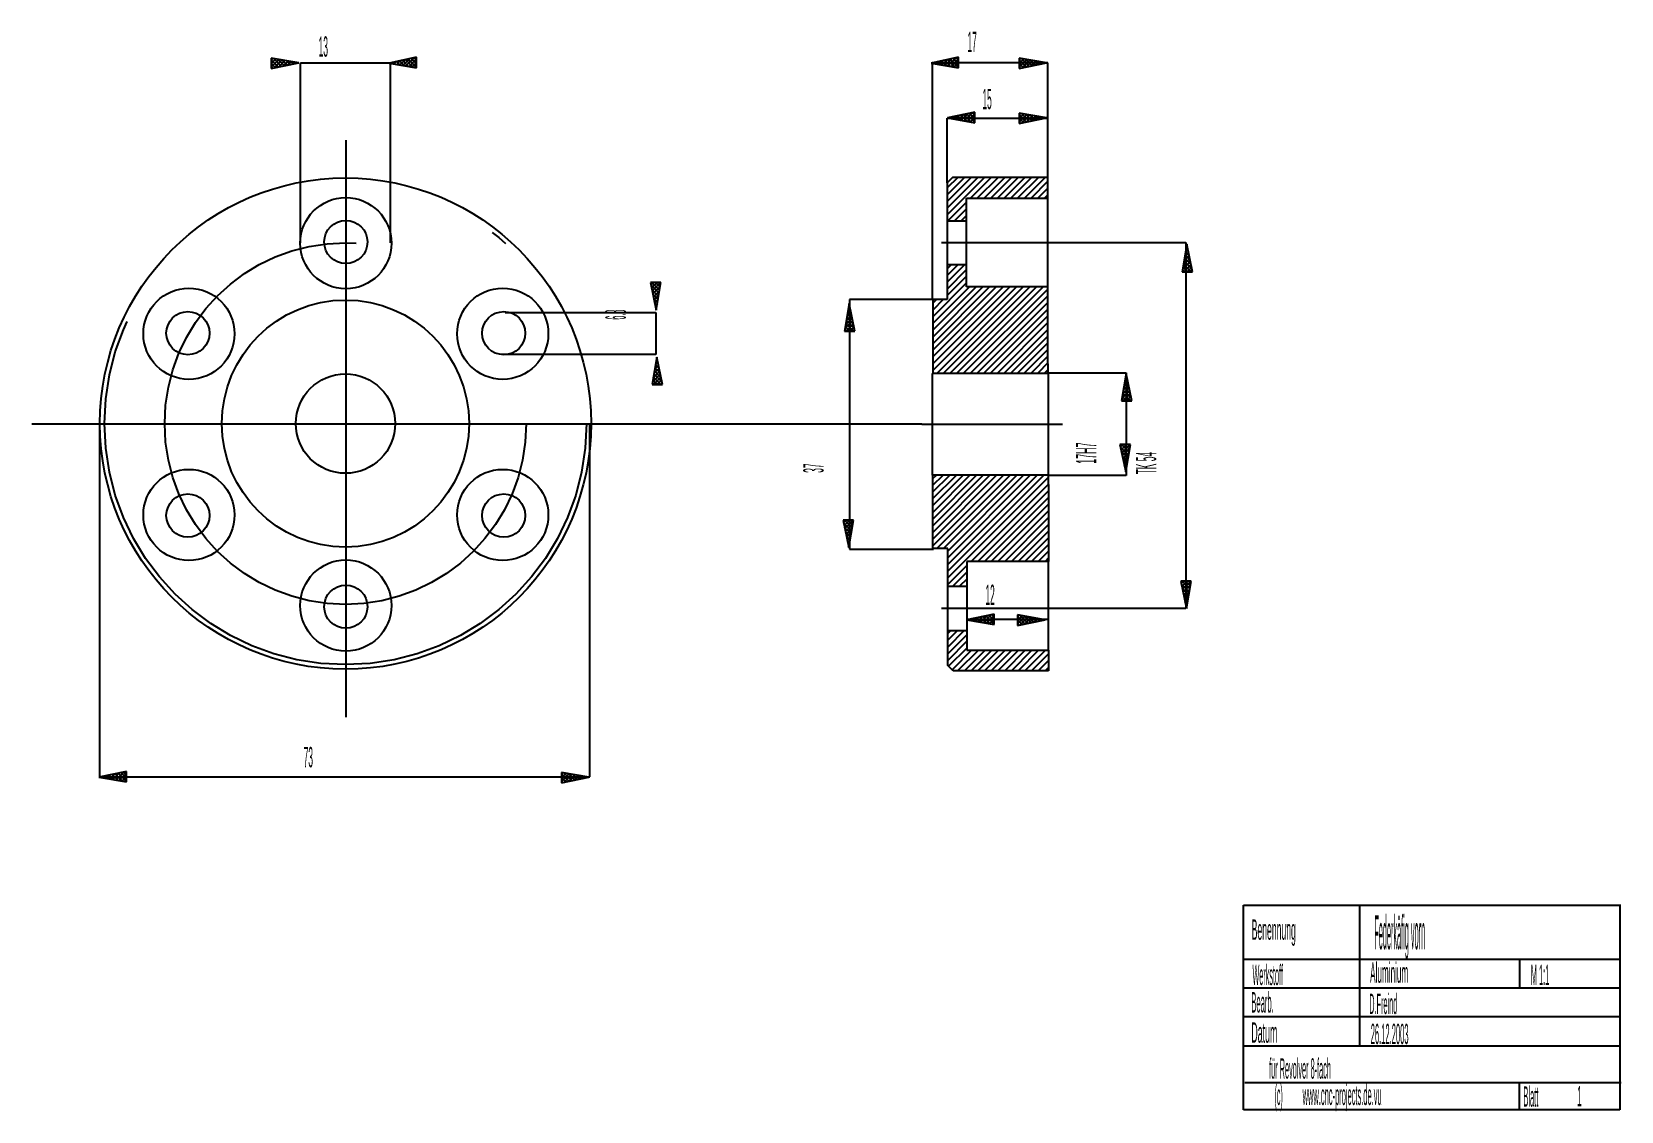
# Model space of a CAD drawing. Extents: x 1.87 to 11.09, y 0.36 to 6.62.
import ezdxf

# ---------------------------------------------------------------- set-up
doc = ezdxf.new("R2010")
doc.units = 0
doc.header["$LTSCALE"] = 10
doc.linetypes.add('CENTER', pattern=[2, 1.25, -0.25, 0.25, -0.25])
doc.linetypes.add('DASHDOT', pattern=[1, 0.5, -0.25, 0, -0.25])
doc.layers.add('1', color=1, linetype='CONTINUOUS')

msp = doc.modelspace()

# ---------------------------------------------------------------- linework, layer by layer
at = {"layer": '1', "color": 1, "linetype": 'CONTINUOUS'}
for p, q in [((3.4223, 6.4352), (3.263, 6.4624)), ((3.263, 6.4624), (3.263, 6.402)), ((3.263, 6.4624), (3.263, 6.402)), ((3.4223, 6.4352), (3.263, 6.4624)), ((3.263, 6.4624), (3.263, 6.402)), ((3.263, 6.4624), (3.263, 6.402)), ((3.2723, 6.4608), (3.263, 6.4515)), ((3.2723, 6.4608), (3.263, 6.4515)), ((3.29, 6.4578), (3.263, 6.4309)), ((3.29, 6.4578), (3.263, 6.4309)), ((3.3076, 6.4548), (3.263, 6.4102)), ((3.3076, 6.4548), (3.263, 6.4102)), ((3.3058, 6.4109), (3.263, 6.4537)), ((3.3058, 6.4109), (3.263, 6.4537)), ((3.3228, 6.4145), (3.2774, 6.46)), ((3.3228, 6.4145), (3.2774, 6.46)), ((3.3253, 6.4518), (3.2788, 6.4053)), ((3.3253, 6.4518), (3.2788, 6.4053)), ((3.3399, 6.4181), (3.3023, 6.4557)), ((3.3399, 6.4181), (3.3023, 6.4557)), ((3.357, 6.4216), (3.3272, 6.4515)), ((3.357, 6.4216), (3.3272, 6.4515)), ((4.1062, 6.4674), (3.9469, 6.4342)), ((4.1062, 6.4674), (3.9469, 6.4342)), ((4.039, 6.4534), (4.0091, 6.4236)), ((4.039, 6.4534), (4.0091, 6.4236)), ((4.0651, 6.4589), (4.0268, 6.4206)), ((4.0651, 6.4589), (4.0268, 6.4206)), ((4.0839, 6.4108), (4.0409, 6.4538)), ((4.0839, 6.4108), (4.0409, 6.4538)), ((4.0912, 6.4643), (4.0444, 6.4176)), ((4.0912, 6.4643), (4.0444, 6.4176)), ((4.1062, 6.4092), (4.058, 6.4574)), ((4.1062, 6.4092), (4.058, 6.4574)), ((4.1062, 6.4587), (4.0621, 6.4146)), ((4.1062, 6.4587), (4.0621, 6.4146)), ((4.1062, 6.4298), (4.0751, 6.461)), ((4.1062, 6.4298), (4.0751, 6.461)), ((4.1062, 6.4505), (4.0921, 6.4645)), ((4.1062, 6.4505), (4.0921, 6.4645)), ((4.1062, 6.407), (4.1062, 6.4674)), ((4.1062, 6.407), (4.1062, 6.4674)), ((4.1062, 6.407), (4.1062, 6.4674)), ((4.1062, 6.407), (4.1062, 6.4674)), ((7.249, 6.4674), (7.0897, 6.4342)), ((7.249, 6.4674), (7.0897, 6.4342)), ((7.1818, 6.4534), (7.1519, 6.4236)), ((7.1818, 6.4534), (7.1519, 6.4236)), ((7.2079, 6.4589), (7.1696, 6.4206)), ((7.2079, 6.4589), (7.1696, 6.4206)), ((7.2267, 6.4108), (7.1837, 6.4538)), ((7.2267, 6.4108), (7.1837, 6.4538)), ((7.234, 6.4643), (7.1872, 6.4176)), ((7.234, 6.4643), (7.1872, 6.4176)), ((7.249, 6.4092), (7.2008, 6.4574)), ((7.249, 6.4092), (7.2008, 6.4574)), ((7.249, 6.4587), (7.2049, 6.4146)), ((7.249, 6.4587), (7.2049, 6.4146)), ((7.249, 6.4298), (7.2179, 6.461)), ((7.249, 6.4298), (7.2179, 6.461)), ((7.249, 6.4505), (7.235, 6.4645)), ((7.249, 6.4505), (7.235, 6.4645)), ((7.249, 6.407), (7.249, 6.4674)), ((7.249, 6.407), (7.249, 6.4674)), ((7.249, 6.407), (7.249, 6.4674)), ((7.249, 6.407), (7.249, 6.4674)), ((7.7587, 6.4352), (7.5994, 6.4624)), ((7.5994, 6.4624), (7.5994, 6.402)), ((7.5994, 6.4624), (7.5994, 6.402)), ((7.7587, 6.4352), (7.5994, 6.4624)), ((7.5994, 6.4624), (7.5994, 6.402)), ((7.5994, 6.4624), (7.5994, 6.402)), ((7.6087, 6.4608), (7.5994, 6.4515)), ((7.6087, 6.4608), (7.5994, 6.4515)), ((7.6264, 6.4578), (7.5994, 6.4309)), ((7.6264, 6.4578), (7.5994, 6.4309)), ((7.644, 6.4548), (7.5994, 6.4102)), ((7.644, 6.4548), (7.5994, 6.4102)), ((7.6421, 6.4109), (7.5994, 6.4537)), ((7.6421, 6.4109), (7.5994, 6.4537)), ((7.6592, 6.4145), (7.6137, 6.46)), ((7.6592, 6.4145), (7.6137, 6.46)), ((7.6617, 6.4518), (7.6152, 6.4053)), ((7.6617, 6.4518), (7.6152, 6.4053)), ((7.6763, 6.4181), (7.6386, 6.4557)), ((7.6763, 6.4181), (7.6386, 6.4557)), ((7.6934, 6.4216), (7.6636, 6.4515)), ((7.6934, 6.4216), (7.6636, 6.4515)), ((3.263, 6.402), (3.4223, 6.4352)), ((3.263, 6.402), (3.4223, 6.4352)), ((3.2887, 6.4074), (3.263, 6.433)), ((3.2887, 6.4074), (3.263, 6.433)), ((3.2716, 6.4038), (3.263, 6.4123)), ((3.2716, 6.4038), (3.263, 6.4123)), ((3.3429, 6.4488), (3.3049, 6.4107)), ((3.3429, 6.4488), (3.3049, 6.4107)), ((3.3606, 6.4458), (3.331, 6.4162)), ((3.3606, 6.4458), (3.331, 6.4162)), ((3.3741, 6.4252), (3.3521, 6.4472)), ((3.3741, 6.4252), (3.3521, 6.4472)), ((3.3782, 6.4428), (3.3571, 6.4216)), ((3.3782, 6.4428), (3.3571, 6.4216)), ((3.3912, 6.4288), (3.377, 6.443)), ((3.3912, 6.4288), (3.377, 6.443)), ((3.3959, 6.4398), (3.3832, 6.4271)), ((3.3959, 6.4398), (3.3832, 6.4271)), ((3.4083, 6.4323), (3.4019, 6.4387)), ((3.4083, 6.4323), (3.4019, 6.4387)), ((3.4135, 6.4367), (3.4093, 6.4325)), ((3.4135, 6.4367), (3.4093, 6.4325)), ((3.4223, 6.4352), (3.4223, 6.4352)), ((3.4223, 6.4352), (3.4223, 6.4352)), ((3.4327, 5.3919), (3.4327, 6.4353)), ((3.4327, 6.4353), (3.9531, 6.4353)), ((3.9469, 6.4342), (3.9469, 6.4342)), ((3.9469, 6.4342), (4.1062, 6.407)), ((3.9469, 6.4342), (3.9469, 6.4342)), ((3.9469, 6.4342), (4.1062, 6.407)), ((3.9531, 6.4353), (3.9531, 5.3919)), ((3.9593, 6.4321), (3.9554, 6.436)), ((3.9593, 6.4321), (3.9554, 6.436)), ((3.9607, 6.4371), (3.9562, 6.4326)), ((3.9607, 6.4371), (3.9562, 6.4326)), ((3.9842, 6.4278), (3.9725, 6.4396)), ((3.9842, 6.4278), (3.9725, 6.4396)), ((3.9868, 6.4425), (3.9738, 6.4296)), ((3.9868, 6.4425), (3.9738, 6.4296)), ((4.0091, 6.4236), (3.9896, 6.4431)), ((4.0091, 6.4236), (3.9896, 6.4431)), ((4.0129, 6.448), (3.9915, 6.4266)), ((4.0129, 6.448), (3.9915, 6.4266)), ((4.034, 6.4193), (4.0067, 6.4467)), ((4.034, 6.4193), (4.0067, 6.4467)), ((4.059, 6.4151), (4.0238, 6.4503)), ((4.059, 6.4151), (4.0238, 6.4503)), ((4.1062, 6.438), (4.0797, 6.4116)), ((4.1062, 6.438), (4.0797, 6.4116)), ((4.1062, 6.4174), (4.0974, 6.4085)), ((4.1062, 6.4174), (4.0974, 6.4085)), ((7.0897, 6.4342), (7.0897, 6.4342)), ((7.0897, 6.4342), (7.249, 6.407)), ((7.0897, 6.4342), (7.0897, 6.4342)), ((7.0897, 6.4342), (7.249, 6.407)), ((7.7666, 6.4353), (7.0963, 6.4353)), ((7.0963, 6.4353), (7.0963, 5.065)), ((7.1021, 6.4321), (7.0982, 6.436)), ((7.1021, 6.4321), (7.0982, 6.436)), ((7.1035, 6.4371), (7.099, 6.4326)), ((7.1035, 6.4371), (7.099, 6.4326)), ((7.127, 6.4278), (7.1153, 6.4396)), ((7.127, 6.4278), (7.1153, 6.4396)), ((7.1296, 6.4425), (7.1167, 6.4296)), ((7.1296, 6.4425), (7.1167, 6.4296)), ((7.1519, 6.4236), (7.1324, 6.4431)), ((7.1519, 6.4236), (7.1324, 6.4431)), ((7.1557, 6.448), (7.1343, 6.4266)), ((7.1557, 6.448), (7.1343, 6.4266)), ((7.1769, 6.4193), (7.1495, 6.4467)), ((7.1769, 6.4193), (7.1495, 6.4467)), ((7.2018, 6.4151), (7.1666, 6.4503)), ((7.2018, 6.4151), (7.1666, 6.4503)), ((7.249, 6.438), (7.2225, 6.4116)), ((7.249, 6.438), (7.2225, 6.4116)), ((7.249, 6.4174), (7.2402, 6.4085)), ((7.249, 6.4174), (7.2402, 6.4085)), ((7.5994, 6.402), (7.7587, 6.4352)), ((7.5994, 6.402), (7.7587, 6.4352)), ((7.625, 6.4074), (7.5994, 6.433)), ((7.625, 6.4074), (7.5994, 6.433)), ((7.608, 6.4038), (7.5994, 6.4123)), ((7.608, 6.4038), (7.5994, 6.4123)), ((7.6793, 6.4488), (7.6413, 6.4107)), ((7.6793, 6.4488), (7.6413, 6.4107)), ((7.6969, 6.4458), (7.6674, 6.4162)), ((7.6969, 6.4458), (7.6674, 6.4162)), ((7.7105, 6.4252), (7.6885, 6.4472)), ((7.7105, 6.4252), (7.6885, 6.4472)), ((7.7146, 6.4428), (7.6935, 6.4216)), ((7.7146, 6.4428), (7.6935, 6.4216)), ((7.7276, 6.4288), (7.7134, 6.443)), ((7.7276, 6.4288), (7.7134, 6.443)), ((7.7322, 6.4398), (7.7196, 6.4271)), ((7.7322, 6.4398), (7.7196, 6.4271)), ((7.7447, 6.4323), (7.7383, 6.4387)), ((7.7447, 6.4323), (7.7383, 6.4387)), ((7.7499, 6.4367), (7.7457, 6.4325)), ((7.7499, 6.4367), (7.7457, 6.4325)), ((7.7587, 6.4352), (7.7587, 6.4352)), ((7.7587, 6.4352), (7.7587, 6.4352)), ((7.7666, 5.7712), (7.7666, 6.4353)), ((7.1831, 5.7404), (7.1831, 6.1153)), ((7.1831, 6.1153), (7.7693, 6.1153)), ((7.3434, 6.1489), (7.1841, 6.1157)), ((7.3434, 6.1489), (7.1841, 6.1157)), ((7.1841, 6.1157), (7.1841, 6.1157)), ((7.1841, 6.1157), (7.3434, 6.0885)), ((7.1841, 6.1157), (7.1841, 6.1157)), ((7.1841, 6.1157), (7.3434, 6.0885)), ((7.1966, 6.1136), (7.1927, 6.1175)), ((7.1966, 6.1136), (7.1927, 6.1175)), ((7.1979, 6.1186), (7.1935, 6.1141)), ((7.1979, 6.1186), (7.1935, 6.1141)), ((7.2215, 6.1093), (7.2098, 6.1211)), ((7.2215, 6.1093), (7.2098, 6.1211)), ((7.224, 6.124), (7.2111, 6.1111)), ((7.224, 6.124), (7.2111, 6.1111)), ((7.2464, 6.1051), (7.2269, 6.1246)), ((7.2464, 6.1051), (7.2269, 6.1246)), ((7.2501, 6.1295), (7.2288, 6.1081)), ((7.2501, 6.1295), (7.2288, 6.1081)), ((7.2713, 6.1008), (7.244, 6.1282)), ((7.2713, 6.1008), (7.244, 6.1282)), ((7.2762, 6.1349), (7.2464, 6.1051)), ((7.2762, 6.1349), (7.2464, 6.1051)), ((7.2962, 6.0966), (7.261, 6.1318)), ((7.2962, 6.0966), (7.261, 6.1318)), ((7.3023, 6.1404), (7.264, 6.1021)), ((7.3023, 6.1404), (7.264, 6.1021)), ((7.3211, 6.0923), (7.2781, 6.1353)), ((7.3211, 6.0923), (7.2781, 6.1353)), ((7.3284, 6.1458), (7.2817, 6.0991)), ((7.3284, 6.1458), (7.2817, 6.0991)), ((7.3434, 6.0907), (7.2952, 6.1389)), ((7.3434, 6.0907), (7.2952, 6.1389)), ((7.3434, 6.1402), (7.2993, 6.0961)), ((7.3434, 6.1402), (7.2993, 6.0961)), ((7.3434, 6.1113), (7.3123, 6.1425)), ((7.3434, 6.1113), (7.3123, 6.1425)), ((7.3434, 6.1195), (7.317, 6.0931)), ((7.3434, 6.1195), (7.317, 6.0931)), ((7.3434, 6.132), (7.3294, 6.146)), ((7.3434, 6.132), (7.3294, 6.146)), ((7.3434, 6.0989), (7.3346, 6.09)), ((7.3434, 6.0989), (7.3346, 6.09)), ((7.3434, 6.0885), (7.3434, 6.1489)), ((7.3434, 6.0885), (7.3434, 6.1489)), ((7.3434, 6.0885), (7.3434, 6.1489)), ((7.3434, 6.0885), (7.3434, 6.1489)), ((7.7587, 6.1167), (7.5994, 6.1439)), ((7.5994, 6.1439), (7.5994, 6.0835)), ((7.5994, 6.1439), (7.5994, 6.0835)), ((7.7587, 6.1167), (7.5994, 6.1439)), ((7.5994, 6.1439), (7.5994, 6.0835)), ((7.5994, 6.1439), (7.5994, 6.0835)), ((7.6087, 6.1423), (7.5994, 6.133)), ((7.6087, 6.1423), (7.5994, 6.133)), ((7.6264, 6.1393), (7.5994, 6.1124)), ((7.6264, 6.1393), (7.5994, 6.1124)), ((7.644, 6.1363), (7.5994, 6.0917)), ((7.644, 6.1363), (7.5994, 6.0917)), ((7.6421, 6.0924), (7.5994, 6.1352)), ((7.6421, 6.0924), (7.5994, 6.1352)), ((7.5994, 6.0835), (7.7587, 6.1167)), ((7.5994, 6.0835), (7.7587, 6.1167)), ((7.625, 6.0889), (7.5994, 6.1145)), ((7.625, 6.0889), (7.5994, 6.1145)), ((7.608, 6.0853), (7.5994, 6.0938)), ((7.608, 6.0853), (7.5994, 6.0938)), ((7.6592, 6.096), (7.6137, 6.1415)), ((7.6592, 6.096), (7.6137, 6.1415)), ((7.6617, 6.1333), (7.6152, 6.0868)), ((7.6617, 6.1333), (7.6152, 6.0868)), ((7.6763, 6.0996), (7.6386, 6.1372)), ((7.6763, 6.0996), (7.6386, 6.1372)), ((7.6793, 6.1303), (7.6413, 6.0922)), ((7.6793, 6.1303), (7.6413, 6.0922)), ((7.6934, 6.1031), (7.6636, 6.133)), ((7.6934, 6.1031), (7.6636, 6.133)), ((7.6969, 6.1273), (7.6674, 6.0977)), ((7.6969, 6.1273), (7.6674, 6.0977)), ((7.7105, 6.1067), (7.6885, 6.1287)), ((7.7105, 6.1067), (7.6885, 6.1287)), ((7.7146, 6.1243), (7.6935, 6.1031)), ((7.7146, 6.1243), (7.6935, 6.1031)), ((7.7276, 6.1103), (7.7134, 6.1245)), ((7.7276, 6.1103), (7.7134, 6.1245)), ((7.7322, 6.1213), (7.7196, 6.1086)), ((7.7322, 6.1213), (7.7196, 6.1086)), ((7.7447, 6.1138), (7.7383, 6.1202)), ((7.7447, 6.1138), (7.7383, 6.1202)), ((7.7499, 6.1182), (7.7457, 6.114)), ((7.7499, 6.1182), (7.7457, 6.114)), ((7.7587, 6.1167), (7.7587, 6.1167)), ((7.7587, 6.1167), (7.7587, 6.1167)), ((7.2138, 5.7712), (7.1831, 5.7404)), ((7.1831, 5.7404), (7.1831, 5.0631)), ((7.2436, 5.7712), (7.1833, 5.7109)), ((7.2826, 5.7712), (7.1836, 5.6722)), ((7.3216, 5.7712), (7.1839, 5.6335)), ((7.3606, 5.7712), (7.1842, 5.5949)), ((7.3995, 5.7712), (7.1845, 5.5562)), ((7.7666, 5.7712), (7.2138, 5.7712)), ((7.4385, 5.7712), (7.3184, 5.6511)), ((7.4775, 5.7712), (7.3574, 5.6511)), ((7.5165, 5.7712), (7.3964, 5.6511)), ((7.5554, 5.7712), (7.4353, 5.6511)), ((7.5944, 5.7712), (7.4743, 5.6511)), ((7.6334, 5.7712), (7.5133, 5.6511)), ((7.6723, 5.7712), (7.5523, 5.6511)), ((7.7113, 5.7712), (7.5912, 5.6511)), ((7.7503, 5.7712), (7.6302, 5.6511)), ((7.7666, 5.7486), (7.6692, 5.6511)), ((7.7666, 5.6511), (7.7666, 5.7712)), ((7.2936, 5.6263), (7.1863, 5.519)), ((7.2937, 5.1369), (7.2937, 5.6511)), ((7.2937, 5.6511), (7.7666, 5.6511)), ((7.7666, 5.7096), (7.7082, 5.6511)), ((7.7666, 5.6706), (7.7471, 5.6511)), ((7.7666, 5.1369), (7.7666, 5.6516)), ((7.2936, 5.5873), (7.2253, 5.519)), ((7.2935, 5.5483), (7.2643, 5.519)), ((7.1848, 5.519), (7.2935, 5.519)), ((7.8458, 5.3943), (8.5673, 5.3943)), ((8.5725, 5.3838), (8.5453, 5.2245)), ((8.579, 5.3527), (8.5648, 5.3384)), ((8.5673, 5.3943), (8.5673, 3.2712)), ((8.5808, 5.3439), (8.5679, 5.3568)), ((8.5754, 5.3697), (8.569, 5.3633)), ((8.5754, 5.37), (8.5709, 5.3744)), ((8.5725, 5.3838), (8.5725, 5.3838)), ((8.6057, 5.2245), (8.5725, 5.3838)), ((7.2854, 5.2665), (7.184, 5.165)), ((7.2464, 5.2665), (7.1843, 5.2043)), ((7.2075, 5.2665), (7.1846, 5.2437)), ((7.1848, 5.2665), (7.2935, 5.2665)), ((8.5932, 5.2843), (8.5478, 5.2388)), ((8.5897, 5.3014), (8.552, 5.2637)), ((8.597, 5.2245), (8.5528, 5.2686)), ((8.5968, 5.2672), (8.5541, 5.2245)), ((8.6026, 5.2395), (8.5559, 5.2862)), ((8.5861, 5.3185), (8.5563, 5.2886)), ((8.5971, 5.2656), (8.5589, 5.3039)), ((8.5826, 5.3356), (8.5605, 5.3135)), ((8.5917, 5.2917), (8.5619, 5.3215)), ((8.5863, 5.3178), (8.5649, 5.3392)), ((5.5229, 5.1616), (5.4625, 5.1616)), ((5.4625, 5.1616), (5.4957, 5.0023)), ((5.5229, 5.1616), (5.4625, 5.1616)), ((5.4794, 5.1616), (5.4654, 5.1476)), ((5.5001, 5.1616), (5.469, 5.1305)), ((5.5153, 5.117), (5.4707, 5.1616)), ((5.5207, 5.1616), (5.4725, 5.1134)), ((5.5183, 5.1346), (5.4913, 5.1616)), ((5.4957, 5.0023), (5.5229, 5.1616)), ((5.5213, 5.1523), (5.512, 5.1616)), ((7.2936, 5.1967), (7.1833, 5.0864)), ((7.2935, 5.2356), (7.1836, 5.1257)), ((8.5453, 5.2245), (8.6057, 5.2245)), ((8.5453, 5.2245), (8.6057, 5.2245)), ((8.5556, 5.2245), (8.5468, 5.2333)), ((8.5763, 5.2245), (8.5498, 5.2509)), ((8.6004, 5.2501), (8.5747, 5.2245)), ((8.6039, 5.233), (8.5954, 5.2245)), ((5.5122, 5.0994), (5.4658, 5.1458)), ((5.5092, 5.0817), (5.4712, 5.1197)), ((5.5191, 5.1393), (5.4761, 5.0963)), ((5.5062, 5.0641), (5.4766, 5.0937)), ((5.5148, 5.1144), (5.4797, 5.0792)), ((5.5106, 5.0895), (5.4832, 5.0621)), ((7.5842, 5.1366), (7.0979, 4.6503)), ((7.5453, 5.1366), (7.0981, 4.6894)), ((7.5064, 5.1367), (7.0982, 4.7285)), ((7.4674, 5.1367), (7.0984, 4.7676)), ((7.4285, 5.1368), (7.0985, 4.8068)), ((7.3896, 5.1368), (7.0986, 4.8459)), ((7.3507, 5.1369), (7.0988, 4.885)), ((7.3117, 5.1369), (7.0989, 4.9241)), ((7.2936, 5.1578), (7.0991, 4.9632)), ((7.6231, 5.1365), (7.1219, 4.6353)), ((7.662, 5.1365), (7.161, 4.6354)), ((7.701, 5.1364), (7.2001, 4.6355)), ((7.74, 5.1364), (7.2391, 4.6356)), ((7.7666, 5.1241), (7.2782, 4.6357)), ((7.7666, 5.1369), (7.2937, 5.1369)), ((7.7666, 5.0851), (7.3173, 4.6358)), ((7.7666, 4.6905), (7.7666, 5.1369)), ((4.6192, 4.9885), (5.4935, 4.9885)), ((5.5032, 5.0464), (5.4821, 5.0676)), ((5.5063, 5.0646), (5.4868, 5.045)), ((5.5002, 5.0288), (5.4875, 5.0415)), ((5.5021, 5.0397), (5.4903, 5.0279)), ((5.4972, 5.0111), (5.493, 5.0154)), ((5.4935, 4.9885), (5.4935, 4.745)), ((5.4978, 5.0148), (5.4939, 5.0109)), ((5.4957, 5.0023), (5.4957, 5.0023)), ((6.6147, 5.0394), (6.5875, 4.8802)), ((6.6247, 4.9912), (6.6027, 4.9692)), ((6.6339, 4.9474), (6.6041, 4.9772)), ((6.6212, 5.0083), (6.607, 4.9941)), ((6.6284, 4.9735), (6.6071, 4.9948)), ((6.623, 4.9996), (6.6101, 5.0125)), ((6.6176, 5.0254), (6.6112, 5.019)), ((6.6176, 5.0257), (6.6131, 5.0301)), ((6.6147, 5.0394), (6.6147, 5.0394)), ((6.6479, 4.8802), (6.6147, 5.0394)), ((7.0994, 5.0631), (6.6168, 5.0631)), ((6.6168, 5.0631), (6.6168, 3.6162)), ((7.1599, 5.0631), (7.0992, 5.0023)), ((7.121, 5.0631), (7.0993, 5.0414)), ((7.1831, 5.0631), (7.0994, 5.0631)), ((7.0994, 5.0631), (7.0994, 4.6361)), ((7.7666, 5.0462), (7.3564, 4.6359)), ((7.7666, 5.0072), (7.3954, 4.636)), ((6.5978, 4.8802), (6.589, 4.889)), ((6.6354, 4.94), (6.59, 4.8945)), ((6.6185, 4.8802), (6.592, 4.9066)), ((6.6319, 4.9571), (6.5942, 4.9194)), ((6.6391, 4.8802), (6.595, 4.9243)), ((6.639, 4.9229), (6.5963, 4.8802)), ((6.6448, 4.8952), (6.598, 4.9419)), ((6.6283, 4.9741), (6.5985, 4.9443)), ((6.6393, 4.9213), (6.6011, 4.9595)), ((6.6426, 4.9058), (6.6169, 4.8802)), ((6.6461, 4.8887), (6.6376, 4.8802)), ((7.7666, 4.9682), (7.4345, 4.6361)), ((7.7666, 4.9292), (7.4736, 4.6362)), ((7.7666, 4.8903), (7.5126, 4.6363)), ((6.5875, 4.8802), (6.6479, 4.8802)), ((6.5875, 4.8802), (6.6479, 4.8802)), ((7.7666, 4.8513), (7.5517, 4.6364)), ((7.7666, 4.8123), (7.5908, 4.6365)), ((5.4935, 4.745), (4.5984, 4.745)), ((5.4984, 4.7296), (5.4712, 4.5703)), ((5.5067, 4.6897), (5.4938, 4.7026)), ((5.5013, 4.7155), (5.4949, 4.7091)), ((5.5013, 4.7158), (5.4968, 4.7202)), ((5.4984, 4.7296), (5.4984, 4.7296)), ((5.5316, 4.5703), (5.4984, 4.7296)), ((7.7666, 4.7733), (7.6299, 4.6366)), ((7.7666, 4.7344), (7.6689, 4.6367)), ((5.5191, 4.6301), (5.4737, 4.5846)), ((5.5156, 4.6472), (5.4779, 4.6095)), ((5.5228, 4.5703), (5.4787, 4.6144)), ((5.5227, 4.613), (5.48, 4.5703)), ((5.5285, 4.5853), (5.4817, 4.632)), ((5.512, 4.6643), (5.4822, 4.6344)), ((5.523, 4.6114), (5.4848, 4.6497)), ((5.5084, 4.6813), (5.4864, 4.6593)), ((5.5176, 4.6375), (5.4878, 4.6673)), ((5.5049, 4.6984), (5.4907, 4.6842)), ((5.5122, 4.6636), (5.4908, 4.6849)), ((7.0983, 4.0445), (7.0983, 4.6353)), ((7.0994, 4.6361), (7.7668, 4.6361)), ((7.7666, 4.6954), (7.708, 4.6368)), ((7.7666, 4.6564), (7.7471, 4.6369)), ((7.7666, 4.6905), (7.7666, 4.6369)), ((7.7695, 4.0445), (7.7695, 4.6377)), ((7.7695, 4.6377), (8.2204, 4.6377)), ((8.2204, 4.6349), (8.1933, 4.4756)), ((8.2234, 4.6208), (8.217, 4.6144)), ((8.2233, 4.6211), (8.2188, 4.6255)), ((8.2204, 4.6377), (8.2204, 4.0433)), ((8.2204, 4.6349), (8.2204, 4.6349)), ((8.2537, 4.4756), (8.2204, 4.6349)), ((5.4712, 4.5703), (5.5316, 4.5703)), ((5.4712, 4.5703), (5.5316, 4.5703)), ((5.4815, 4.5703), (5.4727, 4.5791)), ((5.5022, 4.5703), (5.4757, 4.5967)), ((5.5263, 4.5959), (5.5006, 4.5703)), ((5.5298, 4.5788), (5.5213, 4.5703)), ((8.2412, 4.5354), (8.1957, 4.4899)), ((8.2376, 4.5525), (8.2, 4.5148)), ((8.2449, 4.4756), (8.2008, 4.5197)), ((8.2447, 4.5183), (8.202, 4.4756)), ((8.2505, 4.4906), (8.2038, 4.5373)), ((8.2341, 4.5696), (8.2042, 4.5397)), ((8.2451, 4.5167), (8.2068, 4.555)), ((8.2305, 4.5867), (8.2085, 4.5646)), ((8.2396, 4.5428), (8.2098, 4.5726)), ((8.2269, 4.6037), (8.2127, 4.5895)), ((8.2342, 4.5689), (8.2128, 4.5903)), ((8.2288, 4.595), (8.2158, 4.6079)), ((8.1933, 4.4756), (8.2537, 4.4756)), ((8.1933, 4.4756), (8.2537, 4.4756)), ((8.2036, 4.4756), (8.1948, 4.4844)), ((8.2242, 4.4756), (8.1978, 4.502)), ((8.2483, 4.5012), (8.2227, 4.4756)), ((8.2519, 4.4841), (8.2433, 4.4756)), ((2.2677, 4.3372), (2.2677, 2.2971)), ((5.1099, 2.2971), (5.1099, 4.3372)), ((8.2449, 4.2233), (8.1845, 4.2233)), ((8.1845, 4.2233), (8.2177, 4.064)), ((8.2449, 4.2233), (8.1845, 4.2233)), ((8.2015, 4.2233), (8.1874, 4.2093)), ((8.2343, 4.1611), (8.1878, 4.2076)), ((8.2221, 4.2233), (8.191, 4.1922)), ((8.2373, 4.1787), (8.1927, 4.2233)), ((8.2313, 4.1434), (8.1932, 4.1815)), ((8.2428, 4.2233), (8.1946, 4.1751)), ((8.2411, 4.201), (8.1981, 4.158)), ((8.2283, 4.1258), (8.1987, 4.1554)), ((8.2369, 4.1761), (8.2017, 4.1409)), ((8.2326, 4.1512), (8.2053, 4.1238)), ((8.2403, 4.1964), (8.2134, 4.2233)), ((8.2177, 4.064), (8.2449, 4.2233)), ((8.2433, 4.214), (8.234, 4.2233)), ((8.2253, 4.1081), (8.2041, 4.1293)), ((8.2284, 4.1263), (8.2088, 4.1068)), ((8.2223, 4.0905), (8.2096, 4.1032)), ((8.2241, 4.1014), (8.2124, 4.0897)), ((8.2192, 4.0729), (8.215, 4.0771)), ((8.2199, 4.0765), (8.216, 4.0726)), ((8.2177, 4.064), (8.2177, 4.064)), ((7.1184, 4.0439), (7.098, 4.0236)), ((7.1574, 4.044), (7.0981, 3.9847)), ((7.7695, 4.0445), (7.0983, 4.0445)), ((7.0983, 4.0445), (7.0983, 3.6196)), ((7.1964, 4.044), (7.0983, 3.9459)), ((7.2354, 4.044), (7.0984, 3.9071)), ((7.2744, 4.0441), (7.0986, 3.8682)), ((7.3134, 4.0441), (7.0987, 3.8294)), ((7.3524, 4.0441), (7.0988, 3.7905)), ((7.3914, 4.0442), (7.099, 3.7517)), ((7.4304, 4.0442), (7.0991, 3.7129)), ((7.4694, 4.0442), (7.0992, 3.674)), ((7.5084, 4.0442), (7.0994, 3.6352)), ((7.5474, 4.0443), (7.1224, 3.6193)), ((7.5864, 4.0443), (7.1614, 3.6193)), ((7.7695, 4.0325), (7.1853, 3.4483)), ((7.7425, 4.0444), (7.1854, 3.4874)), ((7.7035, 4.0444), (7.1856, 3.5266)), ((7.6644, 4.0444), (7.1858, 3.5657)), ((7.6254, 4.0443), (7.1859, 3.6048)), ((7.7695, 3.9936), (7.3213, 3.5454)), ((8.2204, 4.0433), (7.7693, 4.0433)), ((7.7695, 3.9918), (7.7695, 4.0445)), ((7.7695, 3.9918), (7.7695, 3.5454)), ((7.7695, 3.9546), (7.3603, 3.5454)), ((7.7695, 3.9156), (7.3993, 3.5454)), ((7.7695, 3.8766), (7.4383, 3.5454)), ((6.6392, 3.7843), (6.5788, 3.7843)), ((6.5788, 3.7843), (6.612, 3.625)), ((6.6392, 3.7843), (6.5788, 3.7843)), ((6.5957, 3.7843), (6.5817, 3.7703)), ((6.6164, 3.7843), (6.5853, 3.7532)), ((6.6316, 3.7397), (6.5869, 3.7843)), ((6.637, 3.7843), (6.5888, 3.7361)), ((6.6346, 3.7573), (6.6076, 3.7843)), ((6.612, 3.625), (6.6392, 3.7843)), ((6.6376, 3.775), (6.6283, 3.7843)), ((7.7695, 3.8377), (7.4772, 3.5454)), ((7.7695, 3.7987), (7.5162, 3.5454)), ((6.6285, 3.7221), (6.5821, 3.7686)), ((6.6255, 3.7044), (6.5875, 3.7425)), ((6.6354, 3.762), (6.5924, 3.719)), ((6.6225, 3.6868), (6.5929, 3.7164)), ((6.6311, 3.7371), (6.5959, 3.7019)), ((6.6195, 3.6691), (6.5984, 3.6903)), ((6.6269, 3.7122), (6.5995, 3.6848)), ((6.6226, 3.6873), (6.6031, 3.6677)), ((7.7695, 3.7597), (7.5552, 3.5454)), ((7.7695, 3.7207), (7.5942, 3.5454)), ((6.6165, 3.6515), (6.6038, 3.6642)), ((6.6184, 3.6624), (6.6066, 3.6507)), ((6.6135, 3.6338), (6.6093, 3.6381)), ((6.6141, 3.6375), (6.6102, 3.6336)), ((6.612, 3.625), (6.612, 3.625)), ((6.6168, 3.6162), (7.1025, 3.6162)), ((7.186, 3.6193), (7.0994, 3.6193)), ((7.186, 2.9419), (7.186, 3.6193)), ((7.7695, 3.6818), (7.6331, 3.5454)), ((7.7695, 3.6428), (7.6721, 3.5454)), ((7.7695, 3.6038), (7.7111, 3.5454)), ((7.2968, 3.5208), (7.1851, 3.4091)), ((7.7695, 3.5454), (7.2966, 3.5454)), ((7.2966, 3.5454), (7.2966, 3.0312)), ((7.7695, 3.5648), (7.7501, 3.5454)), ((7.7695, 3.0312), (7.7695, 3.5455)), ((7.2972, 3.4823), (7.216, 3.401)), ((7.2976, 3.4437), (7.255, 3.401)), ((8.597, 3.4314), (8.5366, 3.4314)), ((8.5366, 3.4314), (8.5698, 3.2721)), ((8.597, 3.4314), (8.5366, 3.4314)), ((8.5535, 3.4314), (8.5395, 3.4173)), ((8.5864, 3.3691), (8.5399, 3.4156)), ((8.5742, 3.4314), (8.5431, 3.4003)), ((8.5894, 3.3868), (8.5448, 3.4314)), ((8.5948, 3.4314), (8.5466, 3.3832)), ((8.5924, 3.4044), (8.5654, 3.4314)), ((8.5698, 3.2721), (8.597, 3.4314)), ((8.5954, 3.4221), (8.5861, 3.4314)), ((7.1851, 3.401), (7.2981, 3.401)), ((7.2981, 3.4052), (7.2939, 3.401)), ((8.5833, 3.3515), (8.5453, 3.3895)), ((8.5932, 3.4091), (8.5502, 3.3661)), ((8.5803, 3.3338), (8.5507, 3.3634)), ((8.5889, 3.3842), (8.5538, 3.349)), ((8.5773, 3.3162), (8.5562, 3.3373)), ((8.5847, 3.3592), (8.5573, 3.3319)), ((8.5804, 3.3343), (8.5609, 3.3148)), ((7.4551, 3.2394), (7.2958, 3.2062)), ((7.4551, 3.2394), (7.2958, 3.2062)), ((7.4139, 3.2308), (7.3757, 3.1925)), ((7.4139, 3.2308), (7.3757, 3.1925)), ((7.4327, 3.1828), (7.3898, 3.2258)), ((7.4327, 3.1828), (7.3898, 3.2258)), ((7.44, 3.2363), (7.3933, 3.1895)), ((7.44, 3.2363), (7.3933, 3.1895)), ((7.4551, 3.1811), (7.4069, 3.2293)), ((7.4551, 3.1811), (7.4069, 3.2293)), ((7.4551, 3.2306), (7.411, 3.1865)), ((7.4551, 3.2306), (7.411, 3.1865)), ((7.4551, 3.2018), (7.4239, 3.2329)), ((7.4551, 3.2018), (7.4239, 3.2329)), ((7.4551, 3.2225), (7.441, 3.2365)), ((7.4551, 3.2225), (7.441, 3.2365)), ((7.4551, 3.179), (7.4551, 3.2394)), ((7.4551, 3.179), (7.4551, 3.2394)), ((7.4551, 3.179), (7.4551, 3.2394)), ((7.4551, 3.179), (7.4551, 3.2394)), ((7.7501, 3.2072), (7.5908, 3.2344)), ((7.5908, 3.2344), (7.5908, 3.174)), ((7.5908, 3.2344), (7.5908, 3.174)), ((7.7501, 3.2072), (7.5908, 3.2344)), ((7.5908, 3.2344), (7.5908, 3.174)), ((7.5908, 3.2344), (7.5908, 3.174)), ((7.6001, 3.2328), (7.5908, 3.2235)), ((7.6001, 3.2328), (7.5908, 3.2235)), ((7.6178, 3.2298), (7.5908, 3.2028)), ((7.6178, 3.2298), (7.5908, 3.2028)), ((7.6354, 3.2268), (7.5908, 3.1822)), ((7.6354, 3.2268), (7.5908, 3.1822)), ((7.6506, 3.1865), (7.6052, 3.2319)), ((7.6506, 3.1865), (7.6052, 3.2319)), ((7.6677, 3.19), (7.6301, 3.2277)), ((7.6677, 3.19), (7.6301, 3.2277)), ((8.5673, 3.2712), (7.7971, 3.2712)), ((8.5743, 3.2985), (8.5616, 3.3112)), ((8.5762, 3.3094), (8.5645, 3.2977)), ((8.5713, 3.2809), (8.5671, 3.2851)), ((8.5719, 3.2845), (8.568, 3.2806)), ((8.5698, 3.2721), (8.5698, 3.2721)), ((7.1851, 3.1442), (7.2981, 3.1442)), ((7.2036, 3.1442), (7.1852, 3.1257)), ((7.2426, 3.1442), (7.1853, 3.0869)), ((7.2816, 3.1442), (7.1855, 3.0481)), ((7.2958, 3.2062), (7.2958, 3.2062)), ((7.2958, 3.2062), (7.4551, 3.179)), ((7.2958, 3.2062), (7.2958, 3.2062)), ((7.2958, 3.2062), (7.4551, 3.179)), ((7.2975, 3.2108), (7.7693, 3.2108)), ((7.3082, 3.2041), (7.3043, 3.208)), ((7.3082, 3.2041), (7.3043, 3.208)), ((7.3096, 3.2091), (7.3051, 3.2046)), ((7.3096, 3.2091), (7.3051, 3.2046)), ((7.3331, 3.1998), (7.3214, 3.2115)), ((7.3331, 3.1998), (7.3214, 3.2115)), ((7.3357, 3.2145), (7.3227, 3.2016)), ((7.3357, 3.2145), (7.3227, 3.2016)), ((7.358, 3.1956), (7.3385, 3.2151)), ((7.358, 3.1956), (7.3385, 3.2151)), ((7.3618, 3.2199), (7.3404, 3.1986)), ((7.3618, 3.2199), (7.3404, 3.1986)), ((7.3829, 3.1913), (7.3556, 3.2187)), ((7.3829, 3.1913), (7.3556, 3.2187)), ((7.3879, 3.2254), (7.358, 3.1956)), ((7.3879, 3.2254), (7.358, 3.1956)), ((7.4078, 3.1871), (7.3727, 3.2222)), ((7.4078, 3.1871), (7.3727, 3.2222)), ((7.4551, 3.21), (7.4286, 3.1835)), ((7.4551, 3.21), (7.4286, 3.1835)), ((7.4551, 3.1893), (7.4462, 3.1805)), ((7.4551, 3.1893), (7.4462, 3.1805)), ((7.6335, 3.1829), (7.5908, 3.2256)), ((7.6335, 3.1829), (7.5908, 3.2256)), ((7.5908, 3.174), (7.7501, 3.2072)), ((7.5908, 3.174), (7.7501, 3.2072)), ((7.6165, 3.1793), (7.5908, 3.205)), ((7.6165, 3.1793), (7.5908, 3.205)), ((7.5994, 3.1758), (7.5908, 3.1843)), ((7.5994, 3.1758), (7.5908, 3.1843)), ((7.6531, 3.2238), (7.6066, 3.1773)), ((7.6531, 3.2238), (7.6066, 3.1773)), ((7.6707, 3.2208), (7.6327, 3.1827)), ((7.6707, 3.2208), (7.6327, 3.1827)), ((7.6848, 3.1936), (7.655, 3.2234)), ((7.6848, 3.1936), (7.655, 3.2234)), ((7.6884, 3.2177), (7.6588, 3.1882)), ((7.6884, 3.2177), (7.6588, 3.1882)), ((7.7019, 3.1971), (7.6799, 3.2192)), ((7.7019, 3.1971), (7.6799, 3.2192)), ((7.706, 3.2147), (7.6849, 3.1936)), ((7.706, 3.2147), (7.6849, 3.1936)), ((7.719, 3.2007), (7.7048, 3.2149)), ((7.719, 3.2007), (7.7048, 3.2149)), ((7.7236, 3.2117), (7.711, 3.199)), ((7.7236, 3.2117), (7.711, 3.199)), ((7.7361, 3.2043), (7.7297, 3.2107)), ((7.7361, 3.2043), (7.7297, 3.2107)), ((7.7413, 3.2087), (7.7371, 3.2045)), ((7.7413, 3.2087), (7.7371, 3.2045)), ((7.7501, 3.2072), (7.7501, 3.2072)), ((7.7501, 3.2072), (7.7501, 3.2072)), ((7.2978, 3.1214), (7.1857, 3.0093)), ((7.2973, 3.0819), (7.1859, 2.9705)), ((7.2967, 3.0424), (7.1911, 2.9368)), ((7.3244, 3.0311), (7.2106, 2.9173)), ((7.3633, 3.031), (7.2434, 2.9111)), ((7.4021, 3.0309), (7.2824, 2.9111)), ((7.2966, 3.0312), (7.7695, 3.0312)), ((7.441, 3.0307), (7.3213, 2.9111)), ((7.4798, 3.0306), (7.3603, 2.9111)), ((7.5187, 3.0305), (7.3993, 2.9111)), ((7.5575, 3.0304), (7.4383, 2.9111)), ((7.5964, 3.0303), (7.4772, 2.9111)), ((7.6352, 3.0302), (7.5162, 2.9111)), ((7.6741, 3.03), (7.5552, 2.9111)), ((7.713, 3.0299), (7.5942, 2.9111)), ((7.7523, 3.0303), (7.6331, 2.9111)), ((7.7695, 3.0085), (7.6721, 2.9111)), ((7.7695, 2.9696), (7.7111, 2.9111)), ((7.7695, 3.0312), (7.7695, 2.9111)), ((7.2167, 2.9111), (7.186, 2.9419)), ((7.7695, 2.9111), (7.2167, 2.9111)), ((7.7695, 2.9306), (7.7501, 2.9111)), ((2.4231, 2.3269), (2.2639, 2.2937)), ((2.4231, 2.3269), (2.2639, 2.2937)), ((2.3298, 2.3075), (2.3085, 2.2861)), ((2.3298, 2.3075), (2.3085, 2.2861)), ((2.351, 2.2788), (2.3237, 2.3062)), ((2.351, 2.2788), (2.3237, 2.3062)), ((2.3559, 2.3129), (2.3261, 2.2831)), ((2.3559, 2.3129), (2.3261, 2.2831)), ((2.3759, 2.2746), (2.3408, 2.3098)), ((2.3759, 2.2746), (2.3408, 2.3098)), ((2.382, 2.3184), (2.3437, 2.2801)), ((2.382, 2.3184), (2.3437, 2.2801)), ((2.4008, 2.2703), (2.3578, 2.3133)), ((2.4008, 2.2703), (2.3578, 2.3133)), ((2.4081, 2.3238), (2.3614, 2.2771)), ((2.4081, 2.3238), (2.3614, 2.2771)), ((2.4231, 2.2687), (2.3749, 2.3169)), ((2.4231, 2.2687), (2.3749, 2.3169)), ((2.4231, 2.3182), (2.379, 2.2741)), ((2.4231, 2.3182), (2.379, 2.2741)), ((2.4231, 2.2893), (2.392, 2.3205)), ((2.4231, 2.2893), (2.392, 2.3205)), ((2.4231, 2.31), (2.4091, 2.324)), ((2.4231, 2.31), (2.4091, 2.324)), ((2.4231, 2.2665), (2.4231, 2.3269)), ((2.4231, 2.2665), (2.4231, 2.3269)), ((2.4231, 2.2665), (2.4231, 2.3269)), ((2.4231, 2.2665), (2.4231, 2.3269)), ((5.1053, 2.2947), (4.9461, 2.3219)), ((4.9461, 2.3219), (4.9461, 2.2615)), ((4.9461, 2.3219), (4.9461, 2.2615)), ((5.1053, 2.2947), (4.9461, 2.3219)), ((4.9461, 2.3219), (4.9461, 2.2615)), ((4.9461, 2.3219), (4.9461, 2.2615)), ((4.9554, 2.3203), (4.9461, 2.311)), ((4.9554, 2.3203), (4.9461, 2.311)), ((4.973, 2.3173), (4.9461, 2.2904)), ((4.973, 2.3173), (4.9461, 2.2904)), ((4.9907, 2.3143), (4.9461, 2.2697)), ((4.9907, 2.3143), (4.9461, 2.2697)), ((4.9888, 2.2704), (4.9461, 2.3132)), ((4.9888, 2.2704), (4.9461, 2.3132)), ((5.0059, 2.274), (4.9604, 2.3195)), ((5.0059, 2.274), (4.9604, 2.3195)), ((5.0083, 2.3113), (4.9618, 2.2648)), ((5.0083, 2.3113), (4.9618, 2.2648)), ((5.023, 2.2776), (4.9853, 2.3152)), ((5.023, 2.2776), (4.9853, 2.3152)), ((5.026, 2.3083), (4.9879, 2.2703)), ((5.026, 2.3083), (4.9879, 2.2703)), ((5.0401, 2.2811), (5.0102, 2.311)), ((5.0401, 2.2811), (5.0102, 2.311)), ((5.0436, 2.3053), (5.014, 2.2757)), ((5.0436, 2.3053), (5.014, 2.2757)), ((5.0571, 2.2847), (5.0351, 2.3067)), ((5.0571, 2.2847), (5.0351, 2.3067)), ((2.2639, 2.2937), (2.2639, 2.2937)), ((2.2639, 2.2937), (2.4231, 2.2665)), ((2.2639, 2.2937), (2.2639, 2.2937)), ((2.2639, 2.2937), (2.4231, 2.2665)), ((2.2677, 2.2971), (5.1099, 2.2971)), ((2.2763, 2.2916), (2.2724, 2.2955)), ((2.2763, 2.2916), (2.2724, 2.2955)), ((2.2776, 2.2966), (2.2732, 2.2921)), ((2.2776, 2.2966), (2.2732, 2.2921)), ((2.3012, 2.2873), (2.2895, 2.2991)), ((2.3012, 2.2873), (2.2895, 2.2991)), ((2.3037, 2.302), (2.2908, 2.2891)), ((2.3037, 2.302), (2.2908, 2.2891)), ((2.3261, 2.2831), (2.3066, 2.3026)), ((2.3261, 2.2831), (2.3066, 2.3026)), ((2.4231, 2.2975), (2.3967, 2.2711)), ((2.4231, 2.2975), (2.3967, 2.2711)), ((2.4231, 2.2769), (2.4143, 2.268)), ((2.4231, 2.2769), (2.4143, 2.268)), ((4.9461, 2.2615), (5.1053, 2.2947)), ((4.9461, 2.2615), (5.1053, 2.2947)), ((4.9717, 2.2669), (4.9461, 2.2925)), ((4.9717, 2.2669), (4.9461, 2.2925)), ((4.9546, 2.2633), (4.9461, 2.2718)), ((4.9546, 2.2633), (4.9461, 2.2718)), ((5.0612, 2.3023), (5.0401, 2.2811)), ((5.0612, 2.3023), (5.0401, 2.2811)), ((5.0742, 2.2883), (5.06, 2.3025)), ((5.0742, 2.2883), (5.06, 2.3025)), ((5.0789, 2.2993), (5.0662, 2.2866)), ((5.0789, 2.2993), (5.0662, 2.2866)), ((5.0913, 2.2918), (5.0849, 2.2982)), ((5.0913, 2.2918), (5.0849, 2.2982)), ((5.0965, 2.2962), (5.0923, 2.292)), ((5.0965, 2.2962), (5.0923, 2.292)), ((5.1053, 2.2947), (5.1053, 2.2947)), ((5.1053, 2.2947), (5.1053, 2.2947)), ((8.9008, 0.3661), (8.9008, 1.5529)), ((8.9008, 1.5529), (11.0824, 1.5529)), ((8.9008, 1.5529), (11.0884, 1.5529)), ((8.9008, 1.5529), (11.0824, 1.5529)), ((8.9008, 0.3661), (8.9008, 1.5529)), ((9.5726, 1.5515), (9.5726, 1.2395)), ((11.0824, 1.5529), (11.0824, 0.3661)), ((11.0824, 1.5529), (11.0824, 0.3661)), ((8.9001, 1.2395), (11.0833, 1.2395)), ((9.5726, 1.2395), (9.5726, 1.0735)), ((10.5011, 1.2395), (10.5011, 1.0735)), ((8.9001, 1.0735), (11.0833, 1.0735)), ((9.5737, 1.0746), (9.5737, 0.9085)), ((8.9001, 0.9075), (11.0833, 0.9075)), ((9.5737, 0.9085), (9.5737, 0.7365)), ((8.902, 0.7365), (11.0828, 0.7365)), ((8.9077, 0.5239), (11.091, 0.5239)), ((10.4999, 0.5199), (10.4999, 0.3687)), ((11.0824, 0.3661), (8.9008, 0.3661)), ((11.0824, 0.3661), (8.9008, 0.3661))]:
    msp.add_line(p, q, dxfattribs=at)
at = {"layer": '1', "color": 1, "linetype": 'DASHDOT'}
for p, q in [((3.6958, 5.9862), (3.6958, 2.6418)), ((7.3623, 5.3943), (7.8458, 5.3943)), ((2.676, 4.3403), (1.8747, 4.3403)), ((7.036, 4.3403), (2.676, 4.3403)), ((7.036, 4.3403), (7.8506, 4.3403)), ((7.4138, 3.2741), (7.8482, 3.2741))]:
    msp.add_line(p, q, dxfattribs=at)
at = {"layer": '1', "color": 1, "linetype": 'CENTER'}
for p, q in [((7.1506, 5.3943), (7.3623, 5.3943)), ((7.1506, 3.2741), (7.4138, 3.2741))]:
    msp.add_line(p, q, dxfattribs=at)
at = {"layer": '1', "color": 1, "linetype": 'CONTINUOUS'}
for centre, radius in [((3.6937, 4.3441), 1.4238), ((3.6957, 5.3899), 0.2643), ((3.6957, 5.3899), 0.2643), ((3.6957, 5.3968), 0.1252), ((3.6957, 5.3968), 0.1252), ((2.7861, 4.8647), 0.2643), ((4.6053, 4.8647), 0.2643), ((2.78, 4.8682), 0.1252), ((4.6113, 4.8682), 0.1252), ((3.6937, 4.3441), 0.2883), ((2.7861, 3.8144), 0.2643), ((4.6053, 3.8144), 0.2643), ((2.78, 3.8109), 0.1252), ((4.6113, 3.8109), 0.1252), ((3.6957, 3.2892), 0.2643), ((3.6957, 3.2823), 0.1252)]:
    msp.add_circle(centre, radius, dxfattribs=at)
at = {"layer": '1', "color": 1, "linetype": 'DASHDOT'}
for radius in [1.3976, 1.0482, 0.7163]:
    msp.add_circle((3.6937, 4.3441), radius, dxfattribs=at)

# ---------------------------------------------------------------- texts
at = {"layer": '1', "color": 1}
for s, height, width, p in [('13', 0.11811, 0.308372, (3.538, 6.4711)), ('17', 0.11811, 0.308372, (7.3, 6.4973)), ('15', 0.11811, 0.308372, (7.3869, 6.1663)), ('12', 0.11811, 0.308372, (7.4043, 3.2921)), ('73', 0.11811, 0.308372, (3.4511, 2.3515)), ('Federkäfig vorn', 0.19685, 0.148019, (9.6596, 1.2959)), ('Benennung', 0.11811, 0.316938, (8.9482, 1.3514)), ('Werkstoff', 0.11811, 0.256977, (8.953, 1.0889)), ('Aluminium', 0.11811, 0.299806, (9.6351, 1.102)), ('M 1:1', 0.11811, 0.262116, (10.567, 1.0889)), ('Bearb.', 0.11811, 0.269825, (8.9464, 0.9298)), ('D.Freind', 0.11811, 0.260189, (9.6299, 0.9209)), ('Datum', 0.11811, 0.323791, (8.9464, 0.7548)), ('26.12.2003', 0.11811, 0.277535, (9.6385, 0.7464)), ('für Revolver 8-fach ', 0.11811, 0.235134, (9.0497, 0.5463)), ('(c)', 0.11811, 0.205581, (9.081, 0.3932)), ('www.cnc-projects.de.vu', 0.11811, 0.266321, (9.2434, 0.3933)), ('Blatt', 0.11811, 0.231279, (10.5235, 0.384)), ('1', 0.1181, 0.308372, (10.8356, 0.3864))]:
    msp.add_text(s, height=height, dxfattribs=dict(at, width=width)).set_placement(p)
for s, width, p in [('6.8', 0.256977, (5.3191, 4.9469)), ('17H7', 0.327645, (8.0474, 4.1107)), ('TK 54', 0.308372, (8.3947, 4.0498)), ('37', 0.308372, (6.4659, 4.0586))]:
    msp.add_text(s, height=0.11811, rotation=90, dxfattribs=dict(at, width=width)).set_placement(p)

doc.saveas('drawing.dxf')
